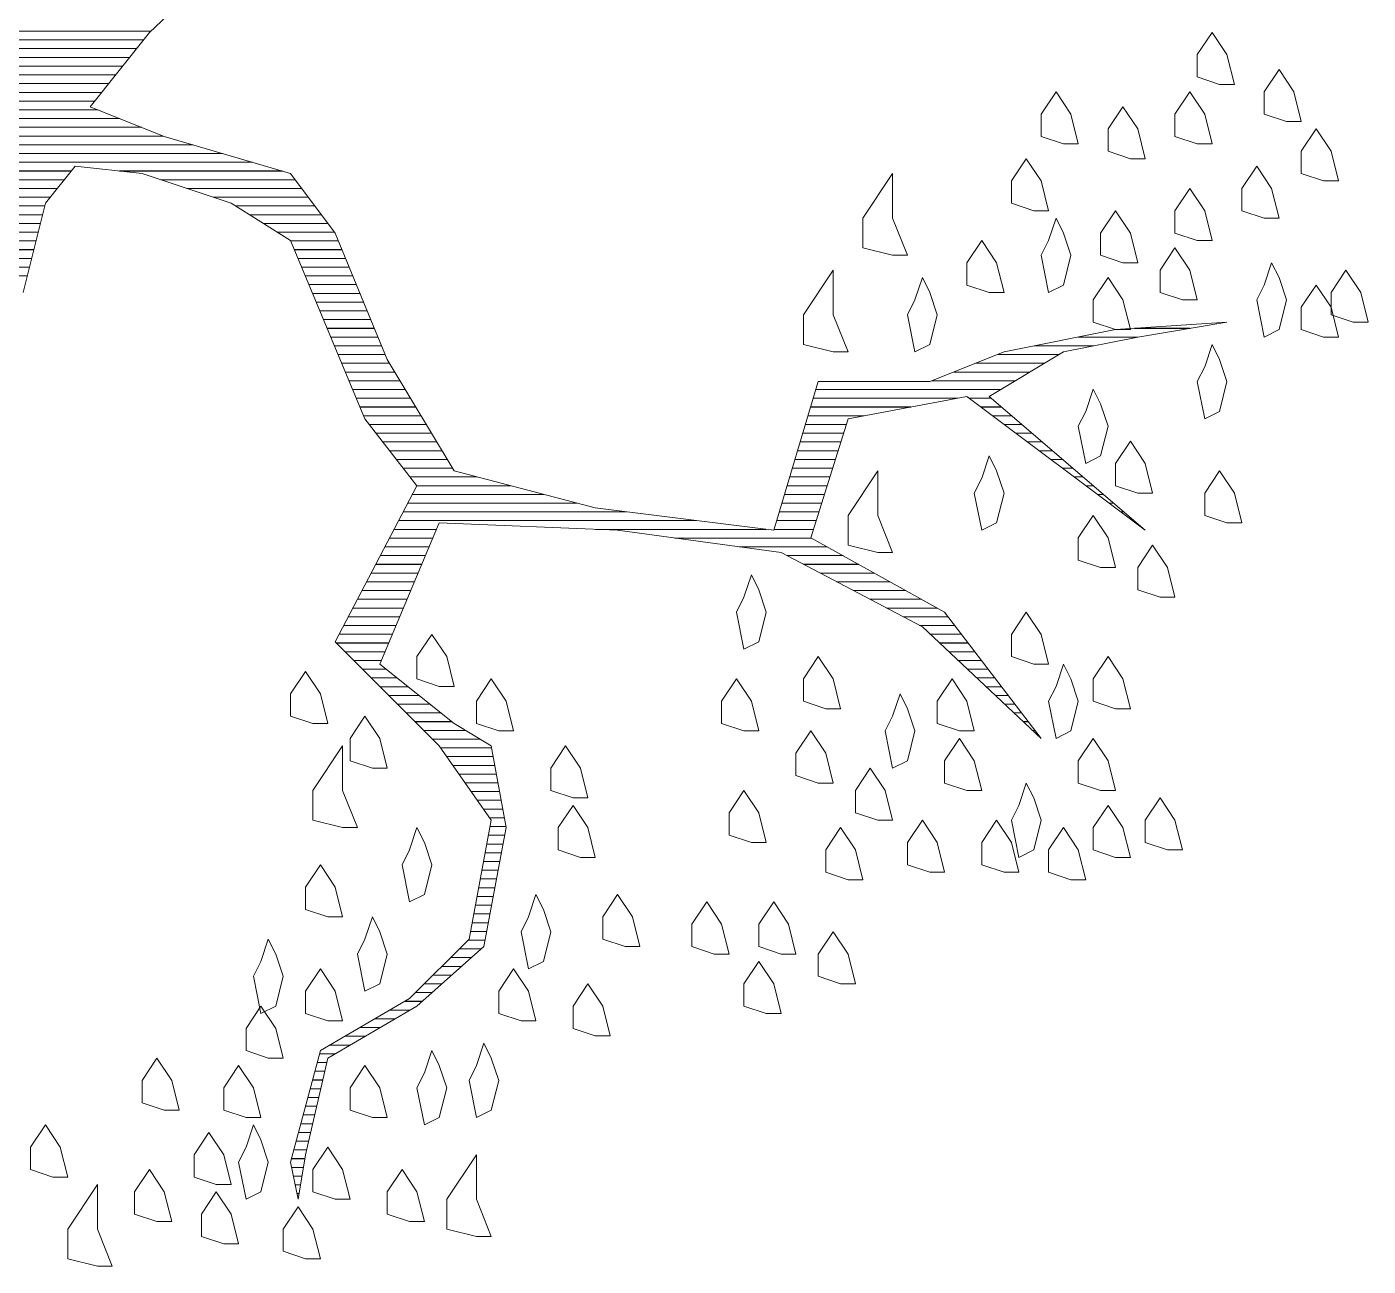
# Model space of a CAD drawing. Header units: centimetres. Extents: x 867 to 19881, y 2761 to 6151.
# Drawn here: x 2343.37 to 2360.14, y 4836.51 to 4852 of the extents above; entities that cross this region are included whole.
import ezdxf

# ---------------------------------------------------------------- set-up
doc = ezdxf.new("R2010")
doc.units = ezdxf.units.CM
doc.layers.add('PLAN TEFRİŞLER', color=7, linetype='Continuous', lineweight=0)

# ---------------------------------------------------------------- blocks, each defined once
blk = doc.blocks.new('*X64-flat-121')
at = {"color": 0}
for p, q in [((2876.01, 2697.1), (2903.71, 2697.1)), ((2870.52, 2695.48), (2902.36, 2695.48)), ((2859.54, 2692.22), (2899.75, 2692.22)), ((2865.03, 2693.85), (2901.06, 2693.85)), ((2854.05, 2690.6), (2898.45, 2690.6)), ((2843.07, 2687.34), (2895.85, 2687.34)), ((2848.56, 2688.97), (2897.15, 2688.97)), ((2804.67, 2685.72), (2894.55, 2685.72)), ((2872.21, 2684.09), (2893.25, 2684.09)), ((2874.65, 2682.46), (2893.92, 2682.46)), ((2876.11, 2680.84), (2897.99, 2680.84)), ((2876.65, 2679.21), (2902.05, 2679.21)), ((2877.19, 2677.58), (2906.12, 2677.58)), ((2876.68, 2674.33), (2917.13, 2674.33)), ((2876.95, 2675.96), (2911.6, 2675.96)), ((2876.4, 2672.7), (2922.66, 2672.7)), ((2875.86, 2669.45), (2887.62, 2669.45)), ((2876.13, 2671.08), (2888.92, 2671.08)), ((2897.92, 2671.08), (2928.19, 2671.08)), ((2905.59, 2669.45), (2930.65, 2669.45)), ((2875.34, 2667.82), (2886.32, 2667.82)), ((2910.47, 2667.82), (2931.87, 2667.82)), ((2874.21, 2664.57), (2884, 2664.57)), ((2874.78, 2666.2), (2885.02, 2666.2)), ((2915.35, 2666.2), (2933.09, 2666.2)), ((2919.52, 2664.57), (2934.31, 2664.57)), ((2873.65, 2662.94), (2883.59, 2662.94)), ((2922.12, 2662.94), (2935.53, 2662.94)), ((2872.52, 2659.69), (2882.78, 2659.69)), ((2873.09, 2661.32), (2883.18, 2661.32)), ((2924.73, 2661.32), (2936.75, 2661.32)), ((2927.33, 2659.69), (2937.97, 2659.69)), ((2871.96, 2658.06), (2882.37, 2658.06)), ((2929.82, 2658.06), (2938.69, 2658.06)), ((2870.83, 2654.81), (2881.56, 2654.81)), ((2871.4, 2656.44), (2881.96, 2656.44)), ((2930.49, 2656.44), (2939.36, 2656.44)), ((2931.17, 2654.81), (2940.03, 2654.81)), ((2870.27, 2653.18), (2881.15, 2653.18)), ((2931.85, 2653.18), (2940.69, 2653.18)), ((2869.71, 2651.56), (2880.74, 2651.56)), ((2932.53, 2651.56), (2941.36, 2651.56)), ((2933.21, 2649.93), (2942.03, 2649.93)), ((2933.88, 2648.3), (2942.7, 2648.3)), ((2934.56, 2646.68), (2943.37, 2646.68)), ((2935.24, 2645.05), (2944.04, 2645.05)), ((2935.92, 2643.42), (2944.71, 2643.42)), ((2936.59, 2641.8), (2945.38, 2641.8)), ((3086.85, 2641.8), (3097.19, 2641.8)), ((2937.27, 2640.17), (2946.05, 2640.17)), ((3076.37, 2640.17), (3087.44, 2640.17)), ((2937.95, 2638.54), (2946.72, 2638.54)), ((2938.63, 2636.92), (2947.39, 2636.92)), ((3061.34, 2636.92), (3072.82, 2636.92)), ((3068.24, 2638.54), (3079.3, 2638.54)), ((2939.31, 2635.29), (2948.2, 2635.29)), ((3057.27, 2635.29), (3070.11, 2635.29)), ((2939.98, 2633.66), (2949.18, 2633.66)), ((2940.66, 2632.04), (2950.15, 2632.04)), ((3049.14, 2632.04), (3064.69, 2632.04)), ((3053.21, 2633.66), (3067.4, 2633.66)), ((2941.34, 2630.41), (2951.13, 2630.41)), ((3027.55, 2630.41), (3061.97, 2630.41)), ((2942.02, 2628.78), (2952.11, 2628.78)), ((2942.69, 2627.16), (2953.08, 2627.16)), ((3026.58, 2627.16), (3045.23, 2627.16)), ((3027.06, 2628.78), (3053.91, 2628.78)), ((3056.1, 2628.78), (3060.19, 2628.78)), ((3058.27, 2627.16), (3062.09, 2627.16)), ((2943.37, 2625.53), (2954.06, 2625.53)), ((3026.09, 2625.53), (3036.56, 2625.53)), ((3060.44, 2625.53), (3063.99, 2625.53)), ((2944.43, 2623.9), (2955.03, 2623.9)), ((2945.7, 2622.27), (2956.01, 2622.27)), ((3025.11, 2622.27), (3032.69, 2622.27)), ((3025.6, 2623.9), (3033.2, 2623.9)), ((3062.6, 2623.9), (3065.89, 2623.9)), ((3064.77, 2622.27), (3067.78, 2622.27)), ((2946.96, 2620.65), (2956.99, 2620.65)), ((3024.62, 2620.65), (3032.18, 2620.65)), ((3066.94, 2620.65), (3069.68, 2620.65)), ((2948.23, 2619.02), (2957.96, 2619.02)), ((2949.49, 2617.39), (2958.94, 2617.39)), ((3023.65, 2617.39), (3031.16, 2617.39)), ((3024.14, 2619.02), (3031.67, 2619.02)), ((3069.11, 2619.02), (3071.58, 2619.02)), ((3071.28, 2617.39), (3073.48, 2617.39)), ((2950.76, 2615.77), (2959.91, 2615.77)), ((3023.16, 2615.77), (3030.65, 2615.77)), ((3073.45, 2615.77), (3075.38, 2615.77)), ((2952.02, 2614.14), (2964.52, 2614.14)), ((2953.29, 2612.51), (2970.7, 2612.51)), ((3022.18, 2612.51), (3029.64, 2612.51)), ((3022.67, 2614.14), (3030.15, 2614.14)), ((3075.62, 2614.14), (3077.27, 2614.14)), ((3077.79, 2612.51), (3079.17, 2612.51)), ((2952.44, 2610.89), (2976.88, 2610.89)), ((3021.7, 2610.89), (3029.13, 2610.89)), ((3079.96, 2610.89), (3081.07, 2610.89)), ((2950.74, 2607.63), (2992.29, 2607.63)), ((2951.59, 2609.26), (2983.07, 2609.26)), ((3020.72, 2607.63), (3028.11, 2607.63)), ((3021.21, 2609.26), (3028.62, 2609.26)), ((3082.13, 2609.26), (3082.97, 2609.26)), ((3084.29, 2607.63), (3084.86, 2607.63)), ((2949.03, 2604.38), (2956.93, 2604.38)), ((2949.89, 2606.01), (3005.31, 2606.01)), ((2986.52, 2604.38), (3018.32, 2604.38)), ((3019.74, 2604.38), (3027.1, 2604.38)), ((3020.23, 2606.01), (3027.6, 2606.01)), ((3086.46, 2606.01), (3086.76, 2606.01)), ((3088.63, 2604.38), (3088.66, 2604.38)), ((2948.18, 2602.75), (2956.25, 2602.75)), ((3001.31, 2602.75), (3026.74, 2602.75)), ((2946.48, 2599.5), (2954.88, 2599.5)), ((2947.33, 2601.13), (2955.56, 2601.13)), ((3013.24, 2601.13), (3029.67, 2601.13)), ((3022.14, 2599.5), (3032.6, 2599.5)), ((2945.63, 2597.87), (2954.19, 2597.87)), ((3025.23, 2597.87), (3035.52, 2597.87)), ((2943.92, 2594.62), (2952.82, 2594.62)), ((2944.77, 2596.25), (2953.51, 2596.25)), ((3028.32, 2596.25), (3038.45, 2596.25)), ((3031.41, 2594.62), (3041.38, 2594.62)), ((2943.07, 2592.99), (2952.14, 2592.99)), ((3034.5, 2592.99), (3044.31, 2592.99)), ((2941.37, 2589.74), (2950.77, 2589.74)), ((2942.22, 2591.37), (2951.45, 2591.37)), ((3037.59, 2591.37), (3047.24, 2591.37)), ((3040.68, 2589.74), (3050.16, 2589.74)), ((2940.51, 2588.11), (2950.08, 2588.11)), ((3043.77, 2588.11), (3052.18, 2588.11)), ((2938.81, 2584.86), (2948.71, 2584.86)), ((2939.66, 2586.49), (2949.4, 2586.49)), ((3046.86, 2586.49), (3053.43, 2586.49)), ((3048.82, 2584.86), (3054.67, 2584.86)), ((2938.3, 2583.23), (2948.03, 2583.23)), ((3050.55, 2583.23), (3055.91, 2583.23)), ((2939.93, 2581.61), (2947.34, 2581.61)), ((2941.55, 2579.98), (2946.66, 2579.98)), ((3052.29, 2581.61), (3057.16, 2581.61)), ((3054.02, 2579.98), (3058.4, 2579.98)), ((2943.18, 2578.35), (2947.57, 2578.35)), ((3055.76, 2578.35), (3059.65, 2578.35)), ((2944.81, 2576.73), (2949.6, 2576.73)), ((2946.43, 2575.1), (2951.64, 2575.1)), ((3057.49, 2576.73), (3060.89, 2576.73)), ((3059.23, 2575.1), (3062.13, 2575.1)), ((2948.06, 2573.47), (2953.67, 2573.47)), ((3060.96, 2573.47), (3063.38, 2573.47)), ((2949.69, 2571.85), (2955.7, 2571.85)), ((2951.31, 2570.22), (2957.74, 2570.22)), ((3062.7, 2571.85), (3064.62, 2571.85)), ((3064.43, 2570.22), (3065.87, 2570.22)), ((2952.94, 2568.59), (2959.77, 2568.59)), ((2954.57, 2566.97), (2962.33, 2566.97)), ((3066.17, 2568.59), (3067.11, 2568.59)), ((3067.9, 2566.97), (3068.35, 2566.97)), ((2956.19, 2565.34), (2965.05, 2565.34)), ((2957.71, 2563.71), (2967.19, 2563.71)), ((2958.85, 2562.09), (2967.49, 2562.09)), ((2959.98, 2560.46), (2967.79, 2560.46)), ((2961.12, 2558.83), (2968.08, 2558.83)), ((2962.26, 2557.21), (2968.38, 2557.21)), ((2963.4, 2555.58), (2968.67, 2555.58)), ((2964.54, 2553.95), (2968.97, 2553.95)), ((2965.68, 2552.33), (2969.27, 2552.33)), ((2966.82, 2550.7), (2969.56, 2550.7)), ((2966.6, 2547.45), (2969.62, 2547.45)), ((2966.9, 2549.07), (2969.86, 2549.07)), ((2966.29, 2545.82), (2969.32, 2545.82)), ((2965.68, 2542.57), (2968.71, 2542.57)), ((2965.99, 2544.19), (2969.01, 2544.19)), ((2965.38, 2540.94), (2968.4, 2540.94)), ((2964.77, 2537.69), (2967.79, 2537.69)), ((2965.07, 2539.31), (2968.1, 2539.31)), ((2964.16, 2534.43), (2967.18, 2534.43)), ((2964.46, 2536.06), (2967.49, 2536.06)), ((2963.85, 2532.81), (2966.88, 2532.81)), ((2963.24, 2529.55), (2966.27, 2529.55)), ((2963.55, 2531.18), (2966.57, 2531.18)), ((2962.78, 2527.93), (2965.96, 2527.93)), ((2959.52, 2524.67), (2963.42, 2524.67)), ((2961.15, 2526.3), (2965.25, 2526.3)), ((2957.9, 2523.04), (2961.59, 2523.04)), ((2954.64, 2519.79), (2957.93, 2519.79)), ((2956.27, 2521.42), (2959.76, 2521.42)), ((2953.02, 2518.16), (2956.1, 2518.16)), ((2948.23, 2514.91), (2951.99, 2514.91)), ((2951.02, 2516.54), (2954.27, 2516.54)), ((2945.44, 2513.28), (2949.2, 2513.28)), ((2939.87, 2510.03), (2943.62, 2510.03)), ((2942.65, 2511.66), (2946.41, 2511.66)), ((2937.08, 2508.4), (2940.83, 2508.4)), ((2934.72, 2505.15), (2936.5, 2505.15)), ((2935.15, 2506.78), (2938.04, 2506.78)), ((2934.28, 2503.52), (2936.12, 2503.52)), ((2933.41, 2500.27), (2935.37, 2500.27)), ((2933.85, 2501.9), (2935.75, 2501.9)), ((2932.55, 2497.02), (2934.62, 2497.02)), ((2932.98, 2498.64), (2935, 2498.64)), ((2932.11, 2495.39), (2934.25, 2495.39)), ((2931.25, 2492.14), (2933.5, 2492.14)), ((2931.68, 2493.76), (2933.87, 2493.76)), ((2930.81, 2490.51), (2933.12, 2490.51)), ((2929.94, 2487.26), (2932.42, 2487.26)), ((2930.38, 2488.88), (2932.74, 2488.88)), ((2929.97, 2485.63), (2932.15, 2485.63)), ((2930.3, 2484), (2931.88, 2484)), ((2930.62, 2482.38), (2931.6, 2482.38)), ((2930.95, 2480.75), (2931.33, 2480.75))]:
    blk.add_line(p, q, dxfattribs=at)
blk = doc.blocks.new('*X20')
at = {"color": 0}
for p, q in [((17.6798, 16.58), (17.8501, 16.58)), ((17.646, 16.57), (17.8418, 16.57)), ((17.5785, 16.55), (17.8258, 16.55)), ((17.6123, 16.56), (17.8338, 16.56)), ((17.5448, 16.54), (17.8178, 16.54)), ((17.4773, 16.52), (17.8018, 16.52)), ((17.511, 16.53), (17.8098, 16.53)), ((17.2412, 16.51), (17.7938, 16.51)), ((17.6564, 16.5), (17.7858, 16.5)), ((17.6714, 16.49), (17.7899, 16.49)), ((17.6804, 16.48), (17.8149, 16.48)), ((17.6837, 16.47), (17.8399, 16.47)), ((17.687, 16.46), (17.8649, 16.46)), ((17.6839, 16.44), (17.9326, 16.44)), ((17.6855, 16.45), (17.8986, 16.45)), ((17.6822, 16.43), (17.9666, 16.43)), ((17.6789, 16.41), (17.7512, 16.41)), ((17.6805, 16.42), (17.7592, 16.42)), ((17.8145, 16.42), (18.0006, 16.42)), ((17.8617, 16.41), (18.0157, 16.41)), ((17.6757, 16.4), (17.7432, 16.4)), ((17.8916, 16.4), (18.0232, 16.4)), ((17.6687, 16.38), (17.7289, 16.38)), ((17.6722, 16.39), (17.7352, 16.39)), ((17.9216, 16.39), (18.0307, 16.39)), ((17.9473, 16.38), (18.0382, 16.38)), ((17.6653, 16.37), (17.7264, 16.37)), ((17.9633, 16.37), (18.0457, 16.37)), ((17.6584, 16.35), (17.7214, 16.35)), ((17.6618, 16.36), (17.7239, 16.36)), ((17.9793, 16.36), (18.0532, 16.36)), ((17.9953, 16.35), (18.0607, 16.35)), ((17.6549, 16.34), (17.7189, 16.34)), ((18.0106, 16.34), (18.0651, 16.34)), ((17.648, 16.32), (17.7139, 16.32)), ((17.6514, 16.33), (17.7164, 16.33)), ((18.0147, 16.33), (18.0692, 16.33)), ((18.0189, 16.32), (18.0733, 16.32)), ((17.6445, 16.31), (17.7114, 16.31)), ((18.0231, 16.31), (18.0774, 16.31)), ((17.6411, 16.3), (17.7089, 16.3)), ((18.0272, 16.3), (18.0816, 16.3)), ((18.0314, 16.29), (18.0857, 16.29)), ((18.0356, 16.28), (18.0898, 16.28)), ((18.0397, 16.27), (18.0939, 16.27)), ((18.0439, 16.26), (18.098, 16.26)), ((18.0481, 16.25), (18.1021, 16.25)), ((18.0522, 16.24), (18.1063, 16.24)), ((18.9759, 16.24), (19.0395, 16.24)), ((18.0564, 16.23), (18.1104, 16.23)), ((18.9115, 16.23), (18.9795, 16.23)), ((18.0606, 16.22), (18.1145, 16.22)), ((18.0647, 16.21), (18.1186, 16.21)), ((18.8191, 16.21), (18.8896, 16.21)), ((18.8615, 16.22), (18.9295, 16.22)), ((18.0689, 16.2), (18.1236, 16.2)), ((18.7941, 16.2), (18.873, 16.2)), ((18.0731, 16.19), (18.1296, 16.19)), ((18.0772, 16.18), (18.1356, 16.18)), ((18.7441, 16.18), (18.8396, 16.18)), ((18.7691, 16.19), (18.8563, 16.19)), ((18.0814, 16.17), (18.1416, 16.17)), ((18.6114, 16.17), (18.823, 16.17)), ((18.0856, 16.16), (18.1476, 16.16)), ((18.0897, 16.15), (18.1536, 16.15)), ((18.6054, 16.15), (18.7201, 16.15)), ((18.6084, 16.16), (18.7734, 16.16)), ((18.7869, 16.16), (18.812, 16.16)), ((18.8002, 16.15), (18.8237, 16.15)), ((18.0939, 16.14), (18.1596, 16.14)), ((18.6024, 16.14), (18.6667, 16.14)), ((18.8135, 16.14), (18.8354, 16.14)), ((18.1004, 16.13), (18.1656, 16.13)), ((18.1082, 16.12), (18.1716, 16.12)), ((18.5964, 16.12), (18.6429, 16.12)), ((18.5994, 16.13), (18.6461, 16.13)), ((18.8269, 16.13), (18.847, 16.13)), ((18.8402, 16.12), (18.8587, 16.12)), ((18.116, 16.11), (18.1776, 16.11)), ((18.5934, 16.11), (18.6398, 16.11)), ((18.8535, 16.11), (18.8704, 16.11)), ((18.1237, 16.1), (18.1836, 16.1)), ((18.1315, 16.09), (18.1896, 16.09)), ((18.5874, 16.09), (18.6336, 16.09)), ((18.5904, 16.1), (18.6367, 16.1)), ((18.8669, 16.1), (18.882, 16.1)), ((18.8802, 16.09), (18.8937, 16.09)), ((18.1393, 16.08), (18.1956, 16.08)), ((18.5844, 16.08), (18.6304, 16.08)), ((18.8935, 16.08), (18.9054, 16.08)), ((18.1471, 16.07), (18.2239, 16.07)), ((18.1549, 16.06), (18.2619, 16.06)), ((18.5784, 16.06), (18.6242, 16.06)), ((18.5814, 16.07), (18.6273, 16.07)), ((18.9069, 16.07), (18.917, 16.07)), ((18.9202, 16.06), (18.9287, 16.06)), ((18.1497, 16.05), (18.2999, 16.05)), ((18.5754, 16.05), (18.6211, 16.05)), ((18.9335, 16.05), (18.9404, 16.05)), ((18.1392, 16.03), (18.3946, 16.03)), ((18.1444, 16.04), (18.3379, 16.04)), ((18.5694, 16.03), (18.6148, 16.03)), ((18.5724, 16.04), (18.6179, 16.04)), ((18.9469, 16.04), (18.952, 16.04)), ((18.9602, 16.03), (18.9637, 16.03)), ((18.1287, 16.01), (18.1773, 16.01)), ((18.1339, 16.02), (18.4746, 16.02)), ((18.3591, 16.01), (18.5546, 16.01)), ((18.5634, 16.01), (18.6086, 16.01)), ((18.5664, 16.02), (18.6117, 16.02)), ((18.9735, 16.02), (18.9754, 16.02)), ((18.9869, 16.01), (18.987, 16.01)), ((18.1235, 16), (18.173, 16)), ((18.4501, 16), (18.6064, 16)), ((18.113, 15.98), (18.1646, 15.98)), ((18.1182, 15.99), (18.1688, 15.99)), ((18.5234, 15.99), (18.6244, 15.99)), ((18.5781, 15.98), (18.6424, 15.98)), ((18.1077, 15.97), (18.1604, 15.97)), ((18.5971, 15.97), (18.6604, 15.97)), ((18.0973, 15.95), (18.152, 15.95)), ((18.1025, 15.96), (18.1562, 15.96)), ((18.6161, 15.96), (18.6784, 15.96)), ((18.6351, 15.95), (18.6964, 15.95)), ((18.092, 15.94), (18.1478, 15.94)), ((18.6541, 15.94), (18.7144, 15.94)), ((18.0816, 15.92), (18.1394, 15.92)), ((18.0868, 15.93), (18.1436, 15.93)), ((18.6731, 15.93), (18.7324, 15.93)), ((18.6921, 15.92), (18.7504, 15.92)), ((18.0763, 15.91), (18.1351, 15.91)), ((18.7111, 15.91), (18.7628, 15.91)), ((18.0658, 15.89), (18.1267, 15.89)), ((18.0711, 15.9), (18.1309, 15.9)), ((18.7301, 15.9), (18.7704, 15.9)), ((18.7421, 15.89), (18.7781, 15.89)), ((18.0627, 15.88), (18.1225, 15.88)), ((18.7528, 15.88), (18.7857, 15.88)), ((18.0727, 15.87), (18.1183, 15.87)), ((18.0827, 15.86), (18.1141, 15.86)), ((18.7634, 15.87), (18.7934, 15.87)), ((18.7741, 15.86), (18.801, 15.86)), ((18.0927, 15.85), (18.1197, 15.85)), ((18.7848, 15.85), (18.8087, 15.85)), ((18.1027, 15.84), (18.1322, 15.84)), ((18.1127, 15.83), (18.1447, 15.83)), ((18.7954, 15.84), (18.8163, 15.84)), ((18.8061, 15.83), (18.824, 15.83)), ((18.1227, 15.82), (18.1572, 15.82)), ((18.8168, 15.82), (18.8316, 15.82)), ((18.1327, 15.81), (18.1697, 15.81)), ((18.1427, 15.8), (18.1822, 15.8)), ((18.8274, 15.81), (18.8393, 15.81)), ((18.8381, 15.8), (18.8469, 15.8)), ((18.1527, 15.79), (18.1947, 15.79)), ((18.1627, 15.78), (18.2105, 15.78)), ((18.8488, 15.79), (18.8545, 15.79)), ((18.8594, 15.78), (18.8622, 15.78)), ((18.1727, 15.77), (18.2271, 15.77)), ((18.182, 15.76), (18.2403, 15.76)), ((18.189, 15.75), (18.2422, 15.75)), ((18.196, 15.74), (18.244, 15.74)), ((18.203, 15.73), (18.2458, 15.73)), ((18.21, 15.72), (18.2476, 15.72)), ((18.217, 15.71), (18.2494, 15.71)), ((18.224, 15.7), (18.2512, 15.7)), ((18.231, 15.69), (18.2531, 15.69)), ((18.238, 15.68), (18.2549, 15.68)), ((18.2367, 15.66), (18.2553, 15.66)), ((18.2385, 15.67), (18.2567, 15.67)), ((18.2348, 15.65), (18.2534, 15.65)), ((18.231, 15.63), (18.2497, 15.63)), ((18.2329, 15.64), (18.2515, 15.64)), ((18.2292, 15.62), (18.2478, 15.62)), ((18.2254, 15.6), (18.244, 15.6)), ((18.2273, 15.61), (18.2459, 15.61)), ((18.2217, 15.58), (18.2403, 15.58)), ((18.2235, 15.59), (18.2422, 15.59)), ((18.2198, 15.57), (18.2384, 15.57)), ((18.216, 15.55), (18.2347, 15.55)), ((18.2179, 15.56), (18.2365, 15.56)), ((18.2132, 15.54), (18.2328, 15.54)), ((18.1932, 15.52), (18.2171, 15.52)), ((18.2032, 15.53), (18.2284, 15.53)), ((18.1832, 15.51), (18.2059, 15.51)), ((18.1632, 15.49), (18.1834, 15.49)), ((18.1732, 15.5), (18.1946, 15.5)), ((18.1532, 15.48), (18.1721, 15.48)), ((18.1238, 15.46), (18.1468, 15.46)), ((18.1409, 15.47), (18.1609, 15.47)), ((18.1066, 15.45), (18.1297, 15.45)), ((18.0723, 15.43), (18.0954, 15.43)), ((18.0895, 15.44), (18.1126, 15.44)), ((18.0552, 15.42), (18.0783, 15.42)), ((18.0407, 15.4), (18.0516, 15.4)), ((18.0433, 15.41), (18.0611, 15.41)), ((18.038, 15.39), (18.0493, 15.39)), ((18.0327, 15.37), (18.0447, 15.37)), ((18.0353, 15.38), (18.047, 15.38)), ((18.0273, 15.35), (18.0401, 15.35)), ((18.03, 15.36), (18.0424, 15.36)), ((18.0247, 15.34), (18.0378, 15.34)), ((18.0193, 15.32), (18.0332, 15.32)), ((18.022, 15.33), (18.0355, 15.33)), ((18.0167, 15.31), (18.0309, 15.31)), ((18.0113, 15.29), (18.0265, 15.29)), ((18.014, 15.3), (18.0286, 15.3)), ((18.0115, 15.28), (18.0249, 15.28)), ((18.0135, 15.27), (18.0232, 15.27)), ((18.0155, 15.26), (18.0215, 15.26)), ((18.0175, 15.25), (18.0199, 15.25))]:
    blk.add_line(p, q, dxfattribs=at)

msp = doc.modelspace()

# ---------------------------------------------------------------- linework, layer by layer
at = {"layer": 'PLAN TEFRİŞLER', "color": 252, "lineweight": 0, "true_color": 0x939598}
for p, q in [((2344.904, 4851.929, -88.629), (2346.669, 4853.602, -88.629)), ((2344.904, 4851.929), (2346.669, 4853.602)), ((2344.161, 4851, -88.629), (2344.904, 4851.929, -88.629)), ((2344.161, 4851), (2344.904, 4851.929)), ((2345.09, 4850.629, -88.629), (2344.161, 4851, -88.629)), ((2345.09, 4850.629), (2344.161, 4851)), ((2346.669, 4850.164, -88.629), (2345.09, 4850.629, -88.629)), ((2346.669, 4850.164), (2345.09, 4850.629)), ((2343.603, 4849.793, -88.629), (2343.975, 4850.257, -88.629)), ((2343.603, 4849.793), (2343.975, 4850.257)), ((2343.975, 4850.257, -88.629), (2344.811, 4850.164, -88.629)), ((2343.975, 4850.257), (2344.811, 4850.164)), ((2344.811, 4850.164, -88.629), (2345.926, 4849.793, -88.629)), ((2344.811, 4850.164), (2345.926, 4849.793)), ((2347.226, 4849.421, -88.629), (2346.669, 4850.164, -88.629)), ((2347.226, 4849.421), (2346.669, 4850.164)), ((2343.325, 4848.678, -88.629), (2343.603, 4849.793, -88.629)), ((2343.325, 4848.678), (2343.603, 4849.793)), ((2345.926, 4849.793, -88.629), (2346.669, 4849.328, -88.629)), ((2345.926, 4849.793), (2346.669, 4849.328)), ((2346.669, 4849.328, -88.629), (2347.598, 4847.098, -88.629)), ((2346.669, 4849.328), (2347.598, 4847.098)), ((2347.877, 4847.842, -88.629), (2347.226, 4849.421, -88.629)), ((2347.877, 4847.842), (2347.226, 4849.421)), ((2358.374, 4848.306, -88.629), (2356.981, 4848.213, -88.629)), ((2358.374, 4848.306), (2356.981, 4848.213)), ((2357.26, 4848.12, -88.629), (2358.374, 4848.306, -88.629)), ((2357.26, 4848.12), (2358.374, 4848.306)), ((2356.981, 4848.213, -88.629), (2355.587, 4847.935, -88.629)), ((2356.981, 4848.213), (2355.587, 4847.935)), ((2356.331, 4847.935, -88.629), (2357.26, 4848.12, -88.629)), ((2356.331, 4847.935), (2357.26, 4848.12)), ((2348.713, 4846.448, -88.629), (2347.877, 4847.842, -88.629)), ((2348.713, 4846.448), (2347.877, 4847.842)), ((2355.587, 4847.935, -88.629), (2354.658, 4847.563, -88.629)), ((2355.587, 4847.935), (2354.658, 4847.563)), ((2355.402, 4847.377, -88.629), (2356.331, 4847.935, -88.629)), ((2355.402, 4847.377), (2356.331, 4847.935)), ((2353.265, 4847.563, -88.629), (2352.708, 4845.705, -88.629)), ((2353.265, 4847.563), (2352.708, 4845.705)), ((2354.658, 4847.563, -88.629), (2353.265, 4847.563, -88.629)), ((2354.658, 4847.563), (2353.265, 4847.563)), ((2353.637, 4847.098, -88.629), (2355.123, 4847.377, -88.629)), ((2353.637, 4847.098), (2355.123, 4847.377)), ((2355.123, 4847.377, -88.629), (2357.353, 4845.705, -88.629)), ((2355.123, 4847.377), (2357.353, 4845.705)), ((2357.353, 4845.705, -88.629), (2355.402, 4847.377, -88.629)), ((2357.353, 4845.705), (2355.402, 4847.377)), ((2347.598, 4847.098, -88.629), (2348.248, 4846.262, -88.629)), ((2347.598, 4847.098), (2348.248, 4846.262)), ((2353.172, 4845.612, -88.629), (2353.637, 4847.098, -88.629)), ((2353.172, 4845.612), (2353.637, 4847.098)), ((2350.478, 4845.984, -88.629), (2348.713, 4846.448, -88.629)), ((2350.478, 4845.984), (2348.713, 4846.448)), ((2348.248, 4846.262, -88.629), (2347.226, 4844.311, -88.629)), ((2348.248, 4846.262), (2347.226, 4844.311)), ((2352.708, 4845.705, -88.629), (2350.478, 4845.984, -88.629)), ((2352.708, 4845.705), (2350.478, 4845.984)), ((2347.784, 4844.033, -88.629), (2348.527, 4845.798, -88.629)), ((2347.784, 4844.033), (2348.527, 4845.798)), ((2348.527, 4845.798, -88.629), (2350.757, 4845.705, -88.629)), ((2348.527, 4845.798), (2350.757, 4845.705)), ((2350.757, 4845.705, -88.629), (2352.8, 4845.426, -88.629)), ((2350.757, 4845.705), (2352.8, 4845.426)), ((2354.844, 4844.683, -88.629), (2353.172, 4845.612, -88.629)), ((2354.844, 4844.683), (2353.172, 4845.612)), ((2352.8, 4845.426, -88.629), (2354.566, 4844.497, -88.629)), ((2352.8, 4845.426), (2354.566, 4844.497)), ((2356.052, 4843.104, -88.629), (2354.844, 4844.683, -88.629)), ((2356.052, 4843.104), (2354.844, 4844.683)), ((2354.566, 4844.497, -88.629), (2356.052, 4843.104, -88.629)), ((2354.566, 4844.497), (2356.052, 4843.104)), ((2347.226, 4844.311, -88.629), (2348.527, 4843.011, -88.629)), ((2347.226, 4844.311), (2348.527, 4843.011)), ((2348.713, 4843.289, -88.629), (2347.784, 4844.033, -88.629)), ((2348.713, 4843.289), (2347.784, 4844.033)), ((2349.177, 4843.011, -88.629), (2348.713, 4843.289, -88.629)), ((2349.177, 4843.011), (2348.713, 4843.289)), ((2348.527, 4843.011, -88.629), (2349.177, 4842.082, -88.629)), ((2348.527, 4843.011), (2349.177, 4842.082)), ((2349.363, 4841.989, -88.629), (2349.177, 4843.011, -88.629)), ((2349.363, 4841.989), (2349.177, 4843.011)), ((2349.177, 4842.082, -88.629), (2348.899, 4840.595, -88.629)), ((2349.177, 4842.082), (2348.899, 4840.595)), ((2349.084, 4840.502, -88.629), (2349.363, 4841.989, -88.629)), ((2349.084, 4840.502), (2349.363, 4841.989)), ((2348.899, 4840.595, -88.629), (2348.155, 4839.852, -88.629)), ((2348.899, 4840.595), (2348.155, 4839.852)), ((2348.248, 4839.759, -88.629), (2349.084, 4840.502, -88.629)), ((2348.248, 4839.759), (2349.084, 4840.502)), ((2348.155, 4839.852, -88.629), (2347.041, 4839.202, -88.629)), ((2348.155, 4839.852), (2347.041, 4839.202)), ((2347.133, 4839.109, -88.629), (2348.248, 4839.759, -88.629)), ((2347.133, 4839.109), (2348.248, 4839.759)), ((2347.041, 4839.202, -88.629), (2346.669, 4837.808, -88.629)), ((2347.041, 4839.202), (2346.669, 4837.808)), ((2346.855, 4837.901, -88.629), (2347.133, 4839.109, -88.629)), ((2346.855, 4837.901), (2347.133, 4839.109)), ((2346.762, 4837.344, -88.629), (2346.855, 4837.901, -88.629)), ((2346.762, 4837.344), (2346.855, 4837.901)), ((2346.669, 4837.808, -88.629), (2346.762, 4837.344, -88.629)), ((2346.669, 4837.808), (2346.762, 4837.344))]:
    msp.add_line(p, q, dxfattribs=at)
at = {"layer": 'PLAN TEFRİŞLER', "color": 252, "lineweight": 0, "true_color": 0x939598, "elevation": -88.629}
for points in [[(2358.282, 4851.279), (2358.003, 4851.372), (2358.003, 4851.651), (2358.189, 4851.929), (2358.374, 4851.651), (2358.467, 4851.279)], [(2359.118, 4850.814), (2358.839, 4850.907), (2358.839, 4851.186), (2359.025, 4851.465), (2359.211, 4851.186), (2359.303, 4850.814)], [(2356.331, 4850.536), (2356.052, 4850.629), (2356.052, 4850.907), (2356.238, 4851.186), (2356.424, 4850.907), (2356.516, 4850.536)], [(2358.003, 4850.536), (2357.724, 4850.629), (2357.724, 4850.907), (2357.91, 4851.186), (2358.096, 4850.907), (2358.189, 4850.536)], [(2357.167, 4850.35), (2356.888, 4850.443), (2356.888, 4850.722), (2357.074, 4851), (2357.26, 4850.722), (2357.353, 4850.35)], [(2359.582, 4850.071), (2359.303, 4850.164), (2359.303, 4850.443), (2359.489, 4850.722), (2359.675, 4850.443), (2359.768, 4850.071)], [(2355.959, 4849.7), (2355.68, 4849.793), (2355.68, 4850.071), (2355.866, 4850.35), (2356.052, 4850.071), (2356.145, 4849.7)], [(2354.194, 4849.142), (2353.822, 4849.235), (2353.822, 4849.607), (2354.194, 4850.164), (2354.194, 4849.607), (2354.38, 4849.142)], [(2358.839, 4849.607), (2358.56, 4849.7), (2358.56, 4849.978), (2358.746, 4850.257), (2358.932, 4849.978), (2359.025, 4849.607)], [(2358.003, 4849.328), (2357.724, 4849.421), (2357.724, 4849.7), (2357.91, 4849.978), (2358.096, 4849.7), (2358.189, 4849.328)], [(2357.074, 4849.049), (2356.795, 4849.142), (2356.795, 4849.421), (2356.981, 4849.7), (2357.167, 4849.421), (2357.26, 4849.049)], [(2356.145, 4849.328), (2356.052, 4849.142), (2356.145, 4848.678), (2356.331, 4848.771), (2356.424, 4849.142), (2356.331, 4849.421), (2356.238, 4849.607)], [(2355.402, 4848.678), (2355.123, 4848.771), (2355.123, 4849.049), (2355.309, 4849.328), (2355.495, 4849.049), (2355.587, 4848.678)], [(2357.817, 4848.585), (2357.538, 4848.678), (2357.538, 4848.956), (2357.724, 4849.235), (2357.91, 4848.956), (2358.003, 4848.585)], [(2353.451, 4847.935), (2353.079, 4848.027), (2353.079, 4848.399), (2353.451, 4848.956), (2353.451, 4848.399), (2353.637, 4847.935)], [(2358.839, 4848.771), (2358.746, 4848.585), (2358.839, 4848.12), (2359.025, 4848.213), (2359.118, 4848.585), (2359.025, 4848.864), (2358.932, 4849.049)], [(2359.954, 4848.306), (2359.675, 4848.399), (2359.675, 4848.678), (2359.861, 4848.956), (2360.047, 4848.678), (2360.14, 4848.306)], [(2354.473, 4848.585), (2354.38, 4848.399), (2354.473, 4847.935), (2354.658, 4848.027), (2354.751, 4848.399), (2354.658, 4848.678), (2354.566, 4848.864)], [(2356.981, 4848.213), (2356.702, 4848.306), (2356.702, 4848.585), (2356.888, 4848.864), (2357.074, 4848.585), (2357.167, 4848.213)], [(2359.582, 4848.12), (2359.303, 4848.213), (2359.303, 4848.492), (2359.489, 4848.771), (2359.675, 4848.492), (2359.768, 4848.12)], [(2358.096, 4847.749), (2358.003, 4847.563), (2358.096, 4847.098), (2358.282, 4847.191), (2358.374, 4847.563), (2358.282, 4847.842), (2358.189, 4848.027)], [(2356.609, 4847.191), (2356.516, 4847.005), (2356.609, 4846.541), (2356.795, 4846.634), (2356.888, 4847.005), (2356.795, 4847.284), (2356.702, 4847.47)], [(2357.26, 4846.169), (2356.981, 4846.262), (2356.981, 4846.541), (2357.167, 4846.82), (2357.353, 4846.541), (2357.445, 4846.169)], [(2355.309, 4846.355), (2355.216, 4846.169), (2355.309, 4845.705), (2355.495, 4845.798), (2355.587, 4846.169), (2355.495, 4846.448), (2355.402, 4846.634)], [(2354.008, 4845.426), (2353.637, 4845.519), (2353.637, 4845.891), (2354.008, 4846.448), (2354.008, 4845.891), (2354.194, 4845.426)], [(2358.374, 4845.798), (2358.096, 4845.891), (2358.096, 4846.169), (2358.282, 4846.448), (2358.467, 4846.169), (2358.56, 4845.798)], [(2356.795, 4845.24), (2356.516, 4845.333), (2356.516, 4845.612), (2356.702, 4845.891), (2356.888, 4845.612), (2356.981, 4845.24)], [(2357.538, 4844.869), (2357.26, 4844.962), (2357.26, 4845.24), (2357.445, 4845.519), (2357.631, 4845.24), (2357.724, 4844.869)], [(2352.336, 4844.869), (2352.243, 4844.683), (2352.336, 4844.218), (2352.522, 4844.311), (2352.615, 4844.683), (2352.522, 4844.962), (2352.429, 4845.147)], [(2355.959, 4844.033), (2355.68, 4844.126), (2355.68, 4844.404), (2355.866, 4844.683), (2356.052, 4844.404), (2356.145, 4844.033)], [(2348.527, 4843.754), (2348.248, 4843.847), (2348.248, 4844.126), (2348.434, 4844.404), (2348.62, 4844.126), (2348.713, 4843.754)], [(2353.358, 4843.475), (2353.079, 4843.568), (2353.079, 4843.847), (2353.265, 4844.126), (2353.451, 4843.847), (2353.544, 4843.475)], [(2356.981, 4843.475), (2356.702, 4843.568), (2356.702, 4843.847), (2356.888, 4844.126), (2357.074, 4843.847), (2357.167, 4843.475)], [(2346.948, 4843.289), (2346.669, 4843.382), (2346.669, 4843.661), (2346.855, 4843.94), (2347.041, 4843.661), (2347.133, 4843.289)], [(2356.238, 4843.754), (2356.145, 4843.568), (2356.238, 4843.104), (2356.424, 4843.197), (2356.516, 4843.568), (2356.424, 4843.847), (2356.331, 4844.033)], [(2349.27, 4843.197), (2348.991, 4843.289), (2348.991, 4843.568), (2349.177, 4843.847), (2349.363, 4843.568), (2349.456, 4843.197)], [(2352.336, 4843.197), (2352.057, 4843.289), (2352.057, 4843.568), (2352.243, 4843.847), (2352.429, 4843.568), (2352.522, 4843.197)], [(2355.03, 4843.197), (2354.751, 4843.289), (2354.751, 4843.568), (2354.937, 4843.847), (2355.123, 4843.568), (2355.216, 4843.197)], [(2354.194, 4843.382), (2354.101, 4843.197), (2354.194, 4842.732), (2354.38, 4842.825), (2354.473, 4843.197), (2354.38, 4843.475), (2354.287, 4843.661)], [(2347.691, 4842.732), (2347.412, 4842.825), (2347.412, 4843.104), (2347.598, 4843.382), (2347.784, 4843.104), (2347.877, 4842.732)], [(2353.265, 4842.546), (2352.986, 4842.639), (2352.986, 4842.918), (2353.172, 4843.197), (2353.358, 4842.918), (2353.451, 4842.546)], [(2355.123, 4842.453), (2354.844, 4842.546), (2354.844, 4842.825), (2355.03, 4843.104), (2355.216, 4842.825), (2355.309, 4842.453)], [(2356.795, 4842.453), (2356.516, 4842.546), (2356.516, 4842.825), (2356.702, 4843.104), (2356.888, 4842.825), (2356.981, 4842.453)], [(2347.319, 4841.989), (2346.948, 4842.082), (2346.948, 4842.453), (2347.319, 4843.011), (2347.319, 4842.453), (2347.505, 4841.989)], [(2350.199, 4842.36), (2349.92, 4842.453), (2349.92, 4842.732), (2350.106, 4843.011), (2350.292, 4842.732), (2350.385, 4842.36)], [(2354.008, 4842.082), (2353.729, 4842.175), (2353.729, 4842.453), (2353.915, 4842.732), (2354.101, 4842.453), (2354.194, 4842.082)], [(2352.429, 4841.803), (2352.15, 4841.896), (2352.15, 4842.175), (2352.336, 4842.453), (2352.522, 4842.175), (2352.615, 4841.803)], [(2355.773, 4842.267), (2355.68, 4842.082), (2355.773, 4841.617), (2355.959, 4841.71), (2356.052, 4842.082), (2355.959, 4842.36), (2355.866, 4842.546)], [(2350.292, 4841.617), (2350.013, 4841.71), (2350.013, 4841.989), (2350.199, 4842.267), (2350.385, 4841.989), (2350.478, 4841.617)], [(2356.981, 4841.617), (2356.702, 4841.71), (2356.702, 4841.989), (2356.888, 4842.267), (2357.074, 4841.989), (2357.167, 4841.617)], [(2357.631, 4841.71), (2357.353, 4841.803), (2357.353, 4842.082), (2357.538, 4842.36), (2357.724, 4842.082), (2357.817, 4841.71)], [(2354.658, 4841.431), (2354.38, 4841.524), (2354.38, 4841.803), (2354.566, 4842.082), (2354.751, 4841.803), (2354.844, 4841.431)], [(2355.587, 4841.431), (2355.309, 4841.524), (2355.309, 4841.803), (2355.495, 4842.082), (2355.68, 4841.803), (2355.773, 4841.431)], [(2348.155, 4841.71), (2348.062, 4841.524), (2348.155, 4841.06), (2348.341, 4841.153), (2348.434, 4841.524), (2348.341, 4841.803), (2348.248, 4841.989)], [(2353.637, 4841.338), (2353.358, 4841.431), (2353.358, 4841.71), (2353.544, 4841.989), (2353.729, 4841.71), (2353.822, 4841.338)], [(2356.424, 4841.338), (2356.145, 4841.431), (2356.145, 4841.71), (2356.331, 4841.989), (2356.516, 4841.71), (2356.609, 4841.338)], [(2347.133, 4840.874), (2346.855, 4840.967), (2346.855, 4841.246), (2347.041, 4841.524), (2347.226, 4841.246), (2347.319, 4840.874)], [(2349.642, 4840.874), (2349.549, 4840.688), (2349.642, 4840.224), (2349.828, 4840.317), (2349.92, 4840.688), (2349.828, 4840.967), (2349.735, 4841.153)], [(2350.849, 4840.502), (2350.571, 4840.595), (2350.571, 4840.874), (2350.757, 4841.153), (2350.942, 4840.874), (2351.035, 4840.502)], [(2351.964, 4840.409), (2351.686, 4840.502), (2351.686, 4840.781), (2351.871, 4841.06), (2352.057, 4840.781), (2352.15, 4840.409)], [(2352.8, 4840.409), (2352.522, 4840.502), (2352.522, 4840.781), (2352.708, 4841.06), (2352.893, 4840.781), (2352.986, 4840.409)], [(2347.598, 4840.595), (2347.505, 4840.409), (2347.598, 4839.945), (2347.784, 4840.038), (2347.877, 4840.409), (2347.784, 4840.688), (2347.691, 4840.874)], [(2346.297, 4840.317), (2346.204, 4840.131), (2346.297, 4839.666), (2346.483, 4839.759), (2346.576, 4840.131), (2346.483, 4840.409), (2346.39, 4840.595)], [(2353.544, 4840.038), (2353.265, 4840.131), (2353.265, 4840.409), (2353.451, 4840.688), (2353.637, 4840.409), (2353.729, 4840.038)], [(2352.615, 4839.666), (2352.336, 4839.759), (2352.336, 4840.038), (2352.522, 4840.317), (2352.708, 4840.038), (2352.8, 4839.666)], [(2347.133, 4839.573), (2346.855, 4839.666), (2346.855, 4839.945), (2347.041, 4840.224), (2347.226, 4839.945), (2347.319, 4839.573)], [(2349.549, 4839.573), (2349.27, 4839.666), (2349.27, 4839.945), (2349.456, 4840.224), (2349.642, 4839.945), (2349.735, 4839.573)], [(2350.478, 4839.388), (2350.199, 4839.48), (2350.199, 4839.759), (2350.385, 4840.038), (2350.571, 4839.759), (2350.664, 4839.388)], [(2346.39, 4839.109), (2346.112, 4839.202), (2346.112, 4839.48), (2346.297, 4839.759), (2346.483, 4839.48), (2346.576, 4839.109)], [(2348.991, 4839.016), (2348.899, 4838.83), (2348.991, 4838.366), (2349.177, 4838.459), (2349.27, 4838.83), (2349.177, 4839.109), (2349.084, 4839.295)], [(2345.09, 4838.459), (2344.811, 4838.551), (2344.811, 4838.83), (2344.997, 4839.109), (2345.183, 4838.83), (2345.275, 4838.459)], [(2348.341, 4838.923), (2348.248, 4838.737), (2348.341, 4838.273), (2348.527, 4838.366), (2348.62, 4838.737), (2348.527, 4839.016), (2348.434, 4839.202)], [(2346.112, 4838.366), (2345.833, 4838.459), (2345.833, 4838.737), (2346.019, 4839.016), (2346.204, 4838.737), (2346.297, 4838.366)], [(2347.691, 4838.366), (2347.412, 4838.459), (2347.412, 4838.737), (2347.598, 4839.016), (2347.784, 4838.737), (2347.877, 4838.366)], [(2343.696, 4837.622), (2343.417, 4837.715), (2343.417, 4837.994), (2343.603, 4838.273), (2343.789, 4837.994), (2343.882, 4837.622)], [(2346.112, 4837.994), (2346.019, 4837.808), (2346.112, 4837.344), (2346.297, 4837.437), (2346.39, 4837.808), (2346.297, 4838.087), (2346.204, 4838.273)], [(2345.74, 4837.529), (2345.461, 4837.622), (2345.461, 4837.901), (2345.647, 4838.18), (2345.833, 4837.901), (2345.926, 4837.529)], [(2347.226, 4837.344), (2346.948, 4837.437), (2346.948, 4837.715), (2347.133, 4837.994), (2347.319, 4837.715), (2347.412, 4837.344)], [(2348.991, 4836.879), (2348.62, 4836.972), (2348.62, 4837.344), (2348.991, 4837.901), (2348.991, 4837.344), (2349.177, 4836.879)], [(2344.997, 4837.065), (2344.718, 4837.158), (2344.718, 4837.437), (2344.904, 4837.715), (2345.09, 4837.437), (2345.183, 4837.065)], [(2348.155, 4837.065), (2347.877, 4837.158), (2347.877, 4837.437), (2348.062, 4837.715), (2348.248, 4837.437), (2348.341, 4837.065)], [(2344.254, 4836.508), (2343.882, 4836.6), (2343.882, 4836.972), (2344.254, 4837.529), (2344.254, 4836.972), (2344.439, 4836.508)], [(2345.833, 4836.786), (2345.554, 4836.879), (2345.554, 4837.158), (2345.74, 4837.437), (2345.926, 4837.158), (2346.019, 4836.786)], [(2346.855, 4836.6), (2346.576, 4836.693), (2346.576, 4836.972), (2346.762, 4837.251), (2346.948, 4836.972), (2347.041, 4836.6)]]:
    msp.add_lwpolyline(points, close=True, dxfattribs=at)
at = {"layer": 'PLAN TEFRİŞLER', "color": 252, "lineweight": 0, "true_color": 0x939598}
for points in [[(2358.282, 4851.279), (2358.003, 4851.372), (2358.003, 4851.651), (2358.189, 4851.929), (2358.374, 4851.651), (2358.467, 4851.279)], [(2359.118, 4850.814), (2358.839, 4850.907), (2358.839, 4851.186), (2359.025, 4851.465), (2359.211, 4851.186), (2359.303, 4850.814)], [(2356.331, 4850.536), (2356.052, 4850.629), (2356.052, 4850.907), (2356.238, 4851.186), (2356.424, 4850.907), (2356.516, 4850.536)], [(2358.003, 4850.536), (2357.724, 4850.629), (2357.724, 4850.907), (2357.91, 4851.186), (2358.096, 4850.907), (2358.189, 4850.536)], [(2357.167, 4850.35), (2356.888, 4850.443), (2356.888, 4850.722), (2357.074, 4851), (2357.26, 4850.722), (2357.353, 4850.35)], [(2359.582, 4850.071), (2359.303, 4850.164), (2359.303, 4850.443), (2359.489, 4850.722), (2359.675, 4850.443), (2359.768, 4850.071)], [(2355.959, 4849.7), (2355.68, 4849.793), (2355.68, 4850.071), (2355.866, 4850.35), (2356.052, 4850.071), (2356.145, 4849.7)], [(2354.194, 4849.142), (2353.822, 4849.235), (2353.822, 4849.607), (2354.194, 4850.164), (2354.194, 4849.607), (2354.38, 4849.142)], [(2358.839, 4849.607), (2358.56, 4849.7), (2358.56, 4849.978), (2358.746, 4850.257), (2358.932, 4849.978), (2359.025, 4849.607)], [(2358.003, 4849.328), (2357.724, 4849.421), (2357.724, 4849.7), (2357.91, 4849.978), (2358.096, 4849.7), (2358.189, 4849.328)], [(2357.074, 4849.049), (2356.795, 4849.142), (2356.795, 4849.421), (2356.981, 4849.7), (2357.167, 4849.421), (2357.26, 4849.049)], [(2356.145, 4849.328), (2356.052, 4849.142), (2356.145, 4848.678), (2356.331, 4848.771), (2356.424, 4849.142), (2356.331, 4849.421), (2356.238, 4849.607)], [(2355.402, 4848.678), (2355.123, 4848.771), (2355.123, 4849.049), (2355.309, 4849.328), (2355.495, 4849.049), (2355.587, 4848.678)], [(2357.817, 4848.585), (2357.538, 4848.678), (2357.538, 4848.956), (2357.724, 4849.235), (2357.91, 4848.956), (2358.003, 4848.585)], [(2353.451, 4847.935), (2353.079, 4848.027), (2353.079, 4848.399), (2353.451, 4848.956), (2353.451, 4848.399), (2353.637, 4847.935)], [(2358.839, 4848.771), (2358.746, 4848.585), (2358.839, 4848.12), (2359.025, 4848.213), (2359.118, 4848.585), (2359.025, 4848.864), (2358.932, 4849.049)], [(2359.954, 4848.306), (2359.675, 4848.399), (2359.675, 4848.678), (2359.861, 4848.956), (2360.047, 4848.678), (2360.14, 4848.306)], [(2354.473, 4848.585), (2354.38, 4848.399), (2354.473, 4847.935), (2354.658, 4848.027), (2354.751, 4848.399), (2354.658, 4848.678), (2354.566, 4848.864)], [(2356.981, 4848.213), (2356.702, 4848.306), (2356.702, 4848.585), (2356.888, 4848.864), (2357.074, 4848.585), (2357.167, 4848.213)], [(2359.582, 4848.12), (2359.303, 4848.213), (2359.303, 4848.492), (2359.489, 4848.771), (2359.675, 4848.492), (2359.768, 4848.12)], [(2358.096, 4847.749), (2358.003, 4847.563), (2358.096, 4847.098), (2358.282, 4847.191), (2358.374, 4847.563), (2358.282, 4847.842), (2358.189, 4848.027)], [(2356.609, 4847.191), (2356.516, 4847.005), (2356.609, 4846.541), (2356.795, 4846.634), (2356.888, 4847.005), (2356.795, 4847.284), (2356.702, 4847.47)], [(2357.26, 4846.169), (2356.981, 4846.262), (2356.981, 4846.541), (2357.167, 4846.82), (2357.353, 4846.541), (2357.445, 4846.169)], [(2355.309, 4846.355), (2355.216, 4846.169), (2355.309, 4845.705), (2355.495, 4845.798), (2355.587, 4846.169), (2355.495, 4846.448), (2355.402, 4846.634)], [(2354.008, 4845.426), (2353.637, 4845.519), (2353.637, 4845.891), (2354.008, 4846.448), (2354.008, 4845.891), (2354.194, 4845.426)], [(2358.374, 4845.798), (2358.096, 4845.891), (2358.096, 4846.169), (2358.282, 4846.448), (2358.467, 4846.169), (2358.56, 4845.798)], [(2356.795, 4845.24), (2356.516, 4845.333), (2356.516, 4845.612), (2356.702, 4845.891), (2356.888, 4845.612), (2356.981, 4845.24)], [(2357.538, 4844.869), (2357.26, 4844.962), (2357.26, 4845.24), (2357.445, 4845.519), (2357.631, 4845.24), (2357.724, 4844.869)], [(2352.336, 4844.869), (2352.243, 4844.683), (2352.336, 4844.218), (2352.522, 4844.311), (2352.615, 4844.683), (2352.522, 4844.962), (2352.429, 4845.147)], [(2355.959, 4844.033), (2355.68, 4844.126), (2355.68, 4844.404), (2355.866, 4844.683), (2356.052, 4844.404), (2356.145, 4844.033)], [(2348.527, 4843.754), (2348.248, 4843.847), (2348.248, 4844.126), (2348.434, 4844.404), (2348.62, 4844.126), (2348.713, 4843.754)], [(2353.358, 4843.475), (2353.079, 4843.568), (2353.079, 4843.847), (2353.265, 4844.126), (2353.451, 4843.847), (2353.544, 4843.475)], [(2356.981, 4843.475), (2356.702, 4843.568), (2356.702, 4843.847), (2356.888, 4844.126), (2357.074, 4843.847), (2357.167, 4843.475)], [(2346.948, 4843.289), (2346.669, 4843.382), (2346.669, 4843.661), (2346.855, 4843.94), (2347.041, 4843.661), (2347.133, 4843.289)], [(2356.238, 4843.754), (2356.145, 4843.568), (2356.238, 4843.104), (2356.424, 4843.197), (2356.516, 4843.568), (2356.424, 4843.847), (2356.331, 4844.033)], [(2349.27, 4843.197), (2348.991, 4843.289), (2348.991, 4843.568), (2349.177, 4843.847), (2349.363, 4843.568), (2349.456, 4843.197)], [(2352.336, 4843.197), (2352.057, 4843.289), (2352.057, 4843.568), (2352.243, 4843.847), (2352.429, 4843.568), (2352.522, 4843.197)], [(2355.03, 4843.197), (2354.751, 4843.289), (2354.751, 4843.568), (2354.937, 4843.847), (2355.123, 4843.568), (2355.216, 4843.197)], [(2354.194, 4843.382), (2354.101, 4843.197), (2354.194, 4842.732), (2354.38, 4842.825), (2354.473, 4843.197), (2354.38, 4843.475), (2354.287, 4843.661)], [(2347.691, 4842.732), (2347.412, 4842.825), (2347.412, 4843.104), (2347.598, 4843.382), (2347.784, 4843.104), (2347.877, 4842.732)], [(2353.265, 4842.546), (2352.986, 4842.639), (2352.986, 4842.918), (2353.172, 4843.197), (2353.358, 4842.918), (2353.451, 4842.546)], [(2355.123, 4842.453), (2354.844, 4842.546), (2354.844, 4842.825), (2355.03, 4843.104), (2355.216, 4842.825), (2355.309, 4842.453)], [(2356.795, 4842.453), (2356.516, 4842.546), (2356.516, 4842.825), (2356.702, 4843.104), (2356.888, 4842.825), (2356.981, 4842.453)], [(2347.319, 4841.989), (2346.948, 4842.082), (2346.948, 4842.453), (2347.319, 4843.011), (2347.319, 4842.453), (2347.505, 4841.989)], [(2350.199, 4842.36), (2349.92, 4842.453), (2349.92, 4842.732), (2350.106, 4843.011), (2350.292, 4842.732), (2350.385, 4842.36)], [(2354.008, 4842.082), (2353.729, 4842.175), (2353.729, 4842.453), (2353.915, 4842.732), (2354.101, 4842.453), (2354.194, 4842.082)], [(2352.429, 4841.803), (2352.15, 4841.896), (2352.15, 4842.175), (2352.336, 4842.453), (2352.522, 4842.175), (2352.615, 4841.803)], [(2355.773, 4842.267), (2355.68, 4842.082), (2355.773, 4841.617), (2355.959, 4841.71), (2356.052, 4842.082), (2355.959, 4842.36), (2355.866, 4842.546)], [(2350.292, 4841.617), (2350.013, 4841.71), (2350.013, 4841.989), (2350.199, 4842.267), (2350.385, 4841.989), (2350.478, 4841.617)], [(2356.981, 4841.617), (2356.702, 4841.71), (2356.702, 4841.989), (2356.888, 4842.267), (2357.074, 4841.989), (2357.167, 4841.617)], [(2357.631, 4841.71), (2357.353, 4841.803), (2357.353, 4842.082), (2357.538, 4842.36), (2357.724, 4842.082), (2357.817, 4841.71)], [(2354.658, 4841.431), (2354.38, 4841.524), (2354.38, 4841.803), (2354.566, 4842.082), (2354.751, 4841.803), (2354.844, 4841.431)], [(2355.587, 4841.431), (2355.309, 4841.524), (2355.309, 4841.803), (2355.495, 4842.082), (2355.68, 4841.803), (2355.773, 4841.431)], [(2348.155, 4841.71), (2348.062, 4841.524), (2348.155, 4841.06), (2348.341, 4841.153), (2348.434, 4841.524), (2348.341, 4841.803), (2348.248, 4841.989)], [(2353.637, 4841.338), (2353.358, 4841.431), (2353.358, 4841.71), (2353.544, 4841.989), (2353.729, 4841.71), (2353.822, 4841.338)], [(2356.424, 4841.338), (2356.145, 4841.431), (2356.145, 4841.71), (2356.331, 4841.989), (2356.516, 4841.71), (2356.609, 4841.338)], [(2347.133, 4840.874), (2346.855, 4840.967), (2346.855, 4841.246), (2347.041, 4841.524), (2347.226, 4841.246), (2347.319, 4840.874)], [(2349.642, 4840.874), (2349.549, 4840.688), (2349.642, 4840.224), (2349.828, 4840.317), (2349.92, 4840.688), (2349.828, 4840.967), (2349.735, 4841.153)], [(2350.849, 4840.502), (2350.571, 4840.595), (2350.571, 4840.874), (2350.757, 4841.153), (2350.942, 4840.874), (2351.035, 4840.502)], [(2351.964, 4840.409), (2351.686, 4840.502), (2351.686, 4840.781), (2351.871, 4841.06), (2352.057, 4840.781), (2352.15, 4840.409)], [(2352.8, 4840.409), (2352.522, 4840.502), (2352.522, 4840.781), (2352.708, 4841.06), (2352.893, 4840.781), (2352.986, 4840.409)], [(2347.598, 4840.595), (2347.505, 4840.409), (2347.598, 4839.945), (2347.784, 4840.038), (2347.877, 4840.409), (2347.784, 4840.688), (2347.691, 4840.874)], [(2346.297, 4840.317), (2346.204, 4840.131), (2346.297, 4839.666), (2346.483, 4839.759), (2346.576, 4840.131), (2346.483, 4840.409), (2346.39, 4840.595)], [(2353.544, 4840.038), (2353.265, 4840.131), (2353.265, 4840.409), (2353.451, 4840.688), (2353.637, 4840.409), (2353.729, 4840.038)], [(2352.615, 4839.666), (2352.336, 4839.759), (2352.336, 4840.038), (2352.522, 4840.317), (2352.708, 4840.038), (2352.8, 4839.666)], [(2347.133, 4839.573), (2346.855, 4839.666), (2346.855, 4839.945), (2347.041, 4840.224), (2347.226, 4839.945), (2347.319, 4839.573)], [(2349.549, 4839.573), (2349.27, 4839.666), (2349.27, 4839.945), (2349.456, 4840.224), (2349.642, 4839.945), (2349.735, 4839.573)], [(2350.478, 4839.388), (2350.199, 4839.48), (2350.199, 4839.759), (2350.385, 4840.038), (2350.571, 4839.759), (2350.664, 4839.388)], [(2346.39, 4839.109), (2346.112, 4839.202), (2346.112, 4839.48), (2346.297, 4839.759), (2346.483, 4839.48), (2346.576, 4839.109)], [(2348.991, 4839.016), (2348.899, 4838.83), (2348.991, 4838.366), (2349.177, 4838.459), (2349.27, 4838.83), (2349.177, 4839.109), (2349.084, 4839.295)], [(2345.09, 4838.459), (2344.811, 4838.551), (2344.811, 4838.83), (2344.997, 4839.109), (2345.183, 4838.83), (2345.275, 4838.459)], [(2348.341, 4838.923), (2348.248, 4838.737), (2348.341, 4838.273), (2348.527, 4838.366), (2348.62, 4838.737), (2348.527, 4839.016), (2348.434, 4839.202)], [(2346.112, 4838.366), (2345.833, 4838.459), (2345.833, 4838.737), (2346.019, 4839.016), (2346.204, 4838.737), (2346.297, 4838.366)], [(2347.691, 4838.366), (2347.412, 4838.459), (2347.412, 4838.737), (2347.598, 4839.016), (2347.784, 4838.737), (2347.877, 4838.366)], [(2343.696, 4837.622), (2343.417, 4837.715), (2343.417, 4837.994), (2343.603, 4838.273), (2343.789, 4837.994), (2343.882, 4837.622)], [(2346.112, 4837.994), (2346.019, 4837.808), (2346.112, 4837.344), (2346.297, 4837.437), (2346.39, 4837.808), (2346.297, 4838.087), (2346.204, 4838.273)], [(2345.74, 4837.529), (2345.461, 4837.622), (2345.461, 4837.901), (2345.647, 4838.18), (2345.833, 4837.901), (2345.926, 4837.529)], [(2347.226, 4837.344), (2346.948, 4837.437), (2346.948, 4837.715), (2347.133, 4837.994), (2347.319, 4837.715), (2347.412, 4837.344)], [(2348.991, 4836.879), (2348.62, 4836.972), (2348.62, 4837.344), (2348.991, 4837.901), (2348.991, 4837.344), (2349.177, 4836.879)], [(2344.997, 4837.065), (2344.718, 4837.158), (2344.718, 4837.437), (2344.904, 4837.715), (2345.09, 4837.437), (2345.183, 4837.065)], [(2348.155, 4837.065), (2347.877, 4837.158), (2347.877, 4837.437), (2348.062, 4837.715), (2348.248, 4837.437), (2348.341, 4837.065)], [(2344.254, 4836.508), (2343.882, 4836.6), (2343.882, 4836.972), (2344.254, 4837.529), (2344.254, 4836.972), (2344.439, 4836.508)], [(2345.833, 4836.786), (2345.554, 4836.879), (2345.554, 4837.158), (2345.74, 4837.437), (2345.926, 4837.158), (2346.019, 4836.786)], [(2346.855, 4836.6), (2346.576, 4836.693), (2346.576, 4836.972), (2346.762, 4837.251), (2346.948, 4836.972), (2347.041, 4836.6)]]:
    msp.add_lwpolyline(points, close=True, dxfattribs=at)

# ---------------------------------------------------------------- block references
for name, xscale, yscale, zscale in [('*X64-flat-121', 0.06715598195803192, 0.06715598195803192, 0.06715598195803192), ('*X20', 10.9244076261125, 10.9244076261125, 10.9244076261125)]:
    msp.add_blockref(name, (2149.917, 4670.817), dxfattribs=dict(at, xscale=xscale, yscale=yscale, zscale=zscale))

doc.saveas('drawing.dxf')
